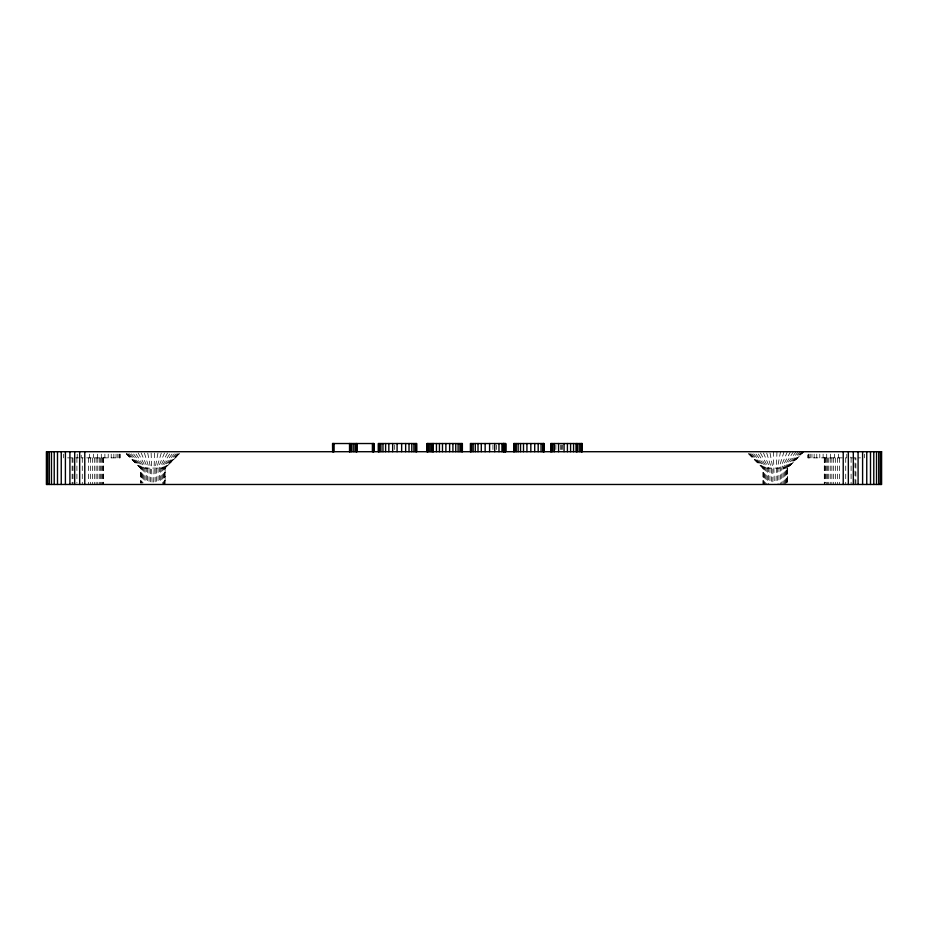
<?xml version="1.0" encoding="UTF-8"?>
<svg xmlns="http://www.w3.org/2000/svg" width="928" height="928" viewBox="0 0 928 928"><rect width="100%" height="100%" fill="white"/><g stroke="black" fill="none" stroke-linecap="round" stroke-linejoin="round"><path stroke-width="0.7" stroke-dasharray="4.64 3.48" d="M154.558 453.084L153.619 483.105M776.956 451.716L775.924 484.474M157.957 453.084L155.15 468.095L155.15 483.105M780.518 451.716L777.455 468.095L777.455 484.474M161.286 453.084L156.646 468.095L156.646 483.105M784.009 451.716L778.952 468.095L778.952 484.474M164.511 452.98L158.073 468.095L158.073 483.105M787.35 451.716L780.378 468.095L780.378 484.474M167.527 452.98L159.43 468.095L159.43 483.105M790.505 451.716L781.736 468.095L781.736 484.474M169.627 454.059L160.672 468.095L160.672 483.105M793.417 451.716L782.977 468.095L782.977 484.474M172.028 454.059L161.797 468.095L161.797 483.105M796.05 451.716L784.102 468.095L784.102 484.474M174.267 453.896L162.783 468.095L162.783 484.474M798.335 451.716L785.088 468.095L785.088 484.474M176.169 453.769L163.606 468.095L163.606 484.474M800.272 451.716L785.912 468.095L785.912 484.474M177.584 453.769L164.268 468.095L164.268 484.474M801.804 451.716L786.573 468.095L786.573 484.474M178.617 453.769L164.743 468.095L164.743 484.474M802.906 451.716L787.048 468.095L787.048 484.474M179.243 453.769L165.033 468.095L165.033 484.474M803.59 451.716L787.338 468.095L787.338 484.474M126.231 453.769L140.569 468.095L165.126 468.095L179.464 453.769M748.536 453.769L762.874 468.095L787.431 468.095L803.81 451.716M67.57 457.864L78.567 457.864M854.607 457.864L850.779 457.864L850.779 454.175M858.214 457.864L860.43 457.864M748.757 453.769L762.967 468.095L762.967 484.474M126.44 453.769L140.662 468.095L140.662 483.105M749.383 453.769L763.257 468.095L763.257 484.474M127.066 453.769L140.952 468.095L140.952 483.105M750.416 453.769L763.732 468.095L763.732 484.474M128.099 453.769L141.427 468.095L141.427 483.105M751.831 453.769L764.394 468.095L764.394 484.474M129.526 453.769L142.088 468.095L142.088 483.105M753.733 453.896L765.217 468.095L765.217 484.474M131.428 453.896L142.912 468.095L142.912 483.105M755.972 454.059L766.203 468.095L766.203 484.474M133.667 454.059L143.898 468.095L143.898 483.105M758.373 454.059L767.328 468.095L767.328 484.474M136.068 454.059L145.023 468.095L145.023 483.105M760.473 452.98L768.57 468.095L768.57 484.474M138.168 452.98L146.264 468.095L146.264 483.105M763.489 452.98L769.927 468.095L769.927 484.474M141.184 452.98L147.622 468.095L147.622 483.105M766.714 453.084L771.354 468.095L771.354 484.474M144.408 453.084L149.048 468.095L149.048 483.105M770.043 453.084L772.85 468.095L772.85 484.474M147.738 453.084L150.545 468.095L150.545 483.105M773.349 451.716L774.381 484.474M151.136 453.084L152.076 483.105M864.536 454.175L864.536 457.864M855.883 484.474L855.883 457.864L855.013 457.864L855.013 484.474M851.092 457.864L851.092 484.474M846.8 454.175L846.8 457.864L807.905 457.864L807.905 454.175M845.721 457.864L845.721 484.474M839.631 457.864L839.631 484.474M838.599 454.175L838.599 457.864M837.59 457.864L837.59 484.474M835.594 457.864L835.594 484.474M834.527 454.175L834.527 457.864M833.68 457.864L833.68 484.474M831.882 457.864L831.882 484.474M830.537 454.175L830.537 457.864M830.224 457.864L830.224 484.474M828.716 457.864L828.716 484.474M827.405 457.864L827.405 484.474M826.709 454.175L826.709 457.864M826.303 457.864L826.303 484.474M825.433 457.864L825.433 483.07M824.795 457.864L824.795 483.07M824.412 457.864L824.412 484.474M824.284 457.864L824.284 484.474M823.113 454.175L823.113 457.864M819.784 454.175L819.784 457.864M816.779 454.175L816.779 457.864M814.158 454.175L814.158 457.864M811.954 454.175L811.954 457.864M810.202 454.175L810.202 457.864M808.938 454.175L808.938 457.864M808.16 454.175L808.16 457.864M787.431 468.095L787.431 484.474M562.124 444.895L562.124 450.358M561.916 444.895L561.811 450.358M560.686 444.895L560.686 450.358M555.86 444.895L555.86 450.358M496.515 444.895L496.515 450.358M492.942 444.895L492.942 450.358M394.702 444.895L394.702 450.358M165.126 468.095L165.126 483.105M120.095 454.175L120.095 457.864L81.2 457.864L81.2 454.175M119.84 454.175L119.84 457.864M119.062 454.175L119.062 457.864M117.798 454.175L117.798 457.864M116.046 454.175L116.046 457.864M113.842 454.175L113.842 457.864M111.221 454.175L111.221 457.864M108.216 454.175L108.216 457.864M104.887 454.175L104.887 457.864M103.588 457.864L103.588 484.474M103.205 457.864L103.205 484.474M102.567 457.864L102.567 484.474M101.697 457.864L101.697 484.474M101.291 454.175L101.291 457.864M100.595 457.864L100.595 484.474M99.284 457.864L99.284 484.474M97.776 457.864L97.776 484.474M97.463 454.175L97.463 457.864M96.118 457.864L96.118 484.474M94.32 457.864L94.32 484.474M93.473 454.175L93.473 457.864M92.406 457.864L92.406 484.474M90.41 457.864L90.41 484.474M89.401 454.175L89.401 457.864M88.369 457.864L88.369 484.474M82.279 457.864L82.279 484.474M77.221 454.175L77.221 457.864M76.908 457.864L76.908 483.07M72.987 457.864L72.987 484.474M72.117 457.864L72.117 484.474M63.464 454.175L63.464 457.864"/><path stroke-width="1.39" d="M332.665 443.526L332.665 451.716L332.56 443.526L373.845 443.526L373.845 451.716L373.764 443.526M427.066 443.526L462.376 443.526L462.376 451.716M881.275 451.716L881.275 484.474M880.312 451.716L880.312 484.474M878.723 451.716L878.723 484.474M876.531 451.716L876.531 484.474M873.782 451.716L873.782 484.474M870.499 451.716L870.499 484.474M866.752 451.716L866.752 484.474M862.599 451.716L862.599 484.474M858.087 451.716L858.087 484.474M853.308 451.716L853.308 484.474M848.331 451.716L848.331 484.474M843.227 451.716L843.227 484.474M582.262 451.716L582.262 443.526L550.745 443.526L550.745 451.716M581.914 443.526L581.914 451.716M581.45 443.526L581.45 451.716M580.986 443.526L580.986 451.716M579.234 443.526L579.234 451.716M577.46 443.526L577.46 451.716M576.508 443.526L576.508 451.716M576.207 443.526L576.207 451.716M573.55 443.526L573.55 451.716M570.592 443.526L570.592 451.716M567.414 443.526L567.414 451.716M564.05 443.526L564.05 451.716M558.575 443.526L558.575 451.716M554.387 443.526L554.387 451.716M552.856 443.526L552.856 451.716M551.708 443.526L551.708 451.716M550.988 443.526L550.988 451.716M544.005 451.716L544.005 443.526L513.729 443.526L513.729 451.716M543.947 451.716L543.82 443.526L543.622 451.716M543.553 443.526L543.448 451.716M543.367 443.526L543.367 451.716M542.88 443.526L542.88 451.716M541.059 443.526L541.059 451.716M538.182 443.526L538.182 451.716M534.714 443.526L534.714 451.716M530.828 443.526L530.828 451.716M526.93 443.526L526.93 451.716M523.496 443.526L523.496 451.716M520.55 443.526L520.55 451.716M518.137 443.526L518.137 451.716M516.246 443.526L516.246 451.716M514.854 443.526L514.854 451.716M514.077 443.526L514.008 451.716M505.714 451.716L505.714 443.526L470.403 443.526L470.403 451.716M504.878 443.526L504.878 451.716M504.043 443.526L504.02 451.716M503.834 443.526L503.939 451.716M503.73 443.526L503.73 451.716M503.463 443.526L503.463 451.716M503.347 443.526L503.347 451.716M501.955 443.526L501.955 451.716M498.974 443.526L498.974 451.716M494.728 443.526L494.728 451.716M489.59 443.526L489.59 451.716M485.147 443.526L485.147 451.716M481.296 443.526L481.296 451.716M478.013 443.526L478.013 451.716M475.298 443.526L475.298 451.716M473.164 443.526L473.164 451.716M471.633 443.526L471.633 451.716M470.716 443.526L470.705 451.716M462.109 443.526L462.109 451.716M461.297 443.526L461.297 451.716M459.952 443.526L459.952 451.716M458.096 443.526L458.096 451.716M455.741 443.526L455.741 451.716M452.91 443.526L452.91 451.716M449.616 443.526L449.616 451.716M445.881 443.526L445.881 451.716M442.482 443.526L442.482 451.716M439.431 443.526L439.431 451.716M436.45 443.526L436.45 451.716M433.295 443.526L433.295 451.716M433.121 443.526L433.121 451.716M432.564 443.526L432.564 451.716M431.613 443.526L431.613 451.716M430.14 443.526L430.14 451.716M428.69 443.526L428.69 451.716M427.704 443.526L427.704 451.716M427.216 451.716L427.216 443.526L427.066 451.716M416.707 451.716L416.707 443.526L378.322 443.526L378.322 451.716M416.394 443.526L416.417 451.716M415.466 443.526L415.466 451.716M413.923 443.526L413.923 451.716M411.777 443.526L411.777 451.716M409.016 443.526L409.016 451.716M405.64 443.526L405.64 451.716M401.65 443.526L401.65 451.716M397.091 443.526L397.091 451.716M392.66 443.526L392.66 451.716M388.832 443.526L388.832 451.716M385.607 443.526L385.607 451.716M382.974 443.526L382.974 451.716M380.921 443.526L380.921 451.716M379.471 443.526L379.471 451.716M378.624 443.526L378.612 451.716M373.485 443.526L373.485 451.716M373.01 443.526L373.01 451.716M372.395 443.526L372.395 451.716M356.874 443.526L356.874 451.716M356.7 443.526L356.7 451.716M356.108 443.526L356.108 451.716M354.972 443.526L354.972 451.716M353.208 443.526L353.208 451.716M351.457 443.526L351.457 451.716M350.308 443.526L350.308 451.716M349.705 443.526L349.705 451.716M349.531 443.526L349.531 451.716M334.01 443.526L334.01 451.716M333.396 443.526L333.396 451.716M332.943 443.526L332.943 451.716M84.773 451.716L84.773 484.474M79.669 451.716L79.669 484.474M74.692 451.716L74.692 484.474M69.913 451.716L69.913 484.474M65.401 451.716L65.401 484.474M61.248 451.716L61.248 484.474M57.501 451.716L57.501 484.474M54.218 451.716L54.218 484.474M51.469 451.716L51.469 484.474M49.277 451.716L49.277 484.474M47.688 451.716L47.688 484.474M46.725 451.716L46.725 484.474M881.6 451.716L46.4 451.716L46.4 484.474L881.6 484.474L881.6 451.716M505.505 451.716L505.505 443.526L505.47 451.716"/></g></svg>
